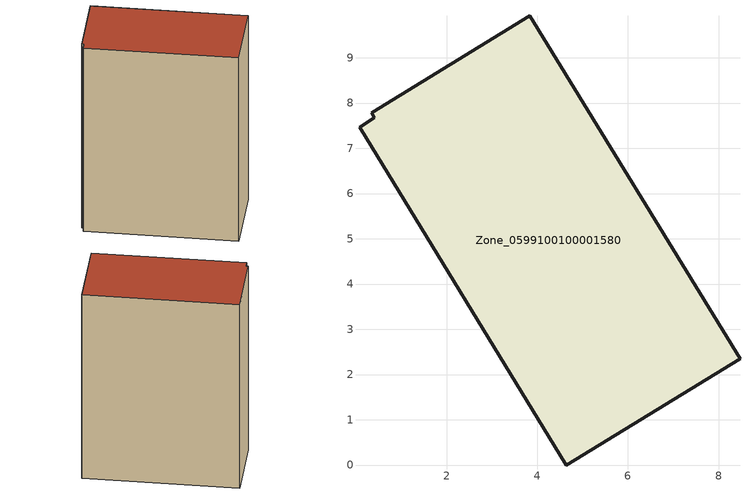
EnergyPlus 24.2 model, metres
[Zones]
Zone_0599100100001580
 floor ground (C_G): 0.39,7.68 0.33,7.79 3.83,9.93 8.47,2.35 4.64,0 0.07,7.47 z3.59
 wall outside (C_F): 4.64,0 8.47,2.35 3.83,9.93 0.33,7.79 0.39,7.68 0.07,7.47 4.64,0 z3.59:15.62
 roof outside (C_R): 0.39,7.68 0.07,7.47 4.64,0 8.47,2.35 3.83,9.93 0.33,7.79 z15.62
[BUILDING]
Pand.0599100100001580: North Axis=0; Terrain=City; Loads Convergence Tolerance Value=0.04; Temperature Convergence Tolerance Value=0.4; Solar Distribution=FullExterior; Maximum Number of Warmup Days=25; Minimum Number of Warmup Days=1
[Site:Location]
Rotterdam.The.Hague.AP_ZH_NLD Design_Conditions: Latitude=51.96; Longitude=4.45; Time Zone=1; Elevation=-4.5
[SITE:GROUNDTEMPERATURE:BUILDINGSURFACE]
18, 18, 18, 18, 18, 18, 18, 18, 18, 18, 18, 18
[MATERIAL] Thermal Absorptance=0.9; Solar Absorptance=0.7; Visible Absorptance=0.7
Name | Roughness | Thickness | Conductivity | Density | Specific Heat
G.TI.2006-2014 | MediumSmooth | 0.15 | 0.06 | 540 | 1210
F.TI.2006-2014 | Rough | 0.3 | 0.12 | 1920 | 840
R.TI.2006-2014 | MediumRough | 0.2 | 0.08 | 1500 | 1000
[CONSTRUCTION]
C_G: G.TI.2006-2014
C_F: F.TI.2006-2014
C_R: R.TI.2006-2014
[ZONE]
Zone_0599100100001580: Type=1; Multiplier=1; Ceiling Height=Autocalculate; Volume=Autocalculate; Floor Area=autocalculate; Part of Total Floor Area=Yes
[ZONEINFILTRATION:DESIGNFLOWRATE]
Infil_Zone_0599100100001580: Zone or ZoneList or Space or SpaceList=Zone_0599100100001580; Schedule=AlwaysOn; Design Flow Rate Calculation Method=Flow/Area; Flow Rate per Floor Area=0.0015; Constant Term Coefficient=1; Temperature Term Coefficient=0; Velocity Term Coefficient=0; Velocity Squared Term Coefficient=0
[HVACTEMPLATE:ZONE:IDEALLOADSAIRSYSTEM]
Zone_0599100100001580: Maximum Heating Supply Air Temperature=50; Minimum Cooling Supply Air Temperature=13; Maximum Heating Supply Air Humidity Ratio=0.0156; Minimum Cooling Supply Air Humidity Ratio=0.0077; Heating Limit=NoLimit; Cooling Limit=NoLimit; Dehumidification Control Type=ConstantSensibleHeatRatio; Cooling Sensible Heat Ratio=0.7; Dehumidification Setpoint=60; Humidification Control Type=None; Humidification Setpoint=30; Outdoor Air Method=None; Outdoor Air Flow Rate per Person=0.00944; Outdoor Air Flow Rate per Zone Floor Area=0; Outdoor Air Flow Rate per Zone=0; Demand Controlled Ventilation Type=None; Outdoor Air Economizer Type=NoEconomizer; Heat Recovery Type=None; Sensible Heat Recovery Effectiveness=0.7; Latent Heat Recovery Effectiveness=0.65
[ZONECONTROL:THERMOSTAT]
ThermostatControl_Zone_0599100100001580: Zone or ZoneList=Zone_0599100100001580; Control Type Schedule=DualSetpointControlType; Control 1=Thermostat_Zone_0599100100001580; Temperature Difference Between Cutout And Setpoint=0
[THERMOSTATSETPOINT:DUALSETPOINT]
Thermostat_Zone_0599100100001580: Heating Setpoint Temperature Schedule=HeatingSetpoint_Zone_0599100100001580; Cooling Setpoint Temperature Schedule=CoolingSetpoint_Zone_0599100100001580
[SCHEDULE:COMPACT]
HeatingSetpoint_Zone_0599100100001580: Through: 12/31, For: AllDays, Until: 24:00, 21
CoolingSetpoint_Zone_0599100100001580: Through: 12/31, For: AllDays, Until: 24:00, 24
DualSetpointControlType: Through: 12/31, For: AllDays, Until: 24:00, 4
AlwaysOn: Through: 12/31, For: AllDays, Until: 24:00, 1
